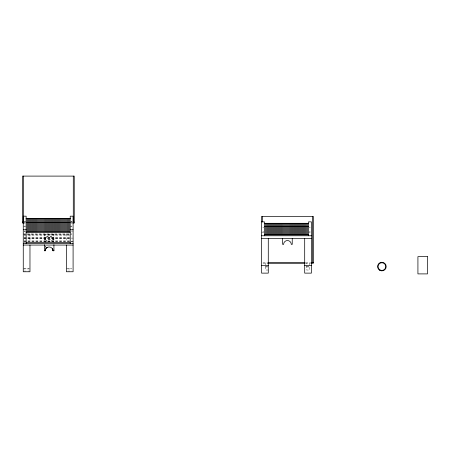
<?xml version="1.0" encoding="UTF-8"?>
<svg xmlns="http://www.w3.org/2000/svg" width="450" height="450" viewBox="0 0 450 450"><rect width="100%" height="100%" fill="white"/><g stroke="black" fill="none" stroke-linecap="round" stroke-linejoin="round"><path stroke-width="0.34" stroke-dasharray="2.25 1.69" d="M24.412 221.513L25.56 221.513M70.791 221.513L71.938 221.513M24.412 221.901L25.56 221.901M70.791 221.901L71.938 221.901M23.901 222.097L25.296 222.097M70.751 222.097L72.146 222.097M23.901 223.054L25.296 223.054M70.751 223.054L72.146 223.054M24.412 226.08L25.56 226.08M70.791 226.08L71.938 226.08M23.259 226.676L25.56 226.676M70.217 226.676L71.938 226.676M262.721 227.616L263.869 227.616M309.099 227.616L310.252 227.616M23.963 231.069L25.369 231.069M70.987 231.069L73.091 231.069M23.963 231.744L25.369 231.744M262.721 231.868L263.869 231.868M309.099 231.868L310.252 231.868M261.574 232.464L263.869 232.464M308.526 232.464L310.252 232.464M23.259 233.927L71.747 233.927M44.342 234.219L53.927 234.219M23.963 234.557L70.284 234.557M23.259 234.607L71.747 234.607M23.963 235.232L70.284 235.232M23.963 237.414L70.284 237.414M44.342 237.707L53.927 237.707M23.963 238.039L70.284 238.039M23.963 238.095L70.284 238.095M70.987 238.095L73.091 238.095M23.963 238.719L70.284 238.719M44.342 239.648L45.304 239.648A3.831 3.814 0 0 1 49.134 235.834A3.831 3.814 0 0 1 52.965 239.648L53.927 239.648M44.342 239.94L45.304 239.94A3.831 3.814 0 0 1 49.134 236.126A3.831 3.814 0 0 1 52.965 239.94L53.927 239.94M23.963 240.902L70.284 240.902M44.342 241.29L53.927 241.29M23.963 241.526L70.284 241.526M70.987 241.526L73.091 241.526M23.963 241.577L70.284 241.577M70.987 241.577L73.091 241.577M23.963 242.207L25.369 242.207M44.342 247.011L45.304 247.011A3.831 3.814 0 0 1 45.433 246.021M262.969 262.35L267.165 262.35M305.623 262.35L310.522 262.35M262.969 263.306L268.279 263.306M305.623 263.306L310.522 263.306M265.404 266.361L268.279 266.361M306.608 266.361L309.482 266.361M265.404 266.963L268.279 266.963M306.608 266.963L309.482 266.963M23.934 268.251L29.301 268.251M66.381 268.251L71.747 268.251M23.259 268.926L29.301 268.926M67.725 268.926L71.747 268.926M268.279 270.017L265.404 270.017L265.404 263.306M23.934 271.08L29.301 271.08M67.725 271.08L71.747 271.08M309.482 263.306L309.482 270.017L306.608 270.017L306.608 263.306M66.381 233.927L66.381 241.633M53.927 233.927L53.927 243.135M52.965 239.648L52.965 239.94M45.304 239.648L45.304 239.94M45.304 247.011L45.304 247.297A3.831 3.814 0 0 1 45.433 246.313M44.342 233.927L44.342 242.156M29.97 233.927L29.97 241.633M45.433 242.145A3.831 3.814 0 0 1 52.453 241.228M45.433 242.438A3.831 3.814 0 0 1 52.453 241.521"/><path stroke-width="0.67" d="M26.134 218.385L70.217 218.385M26.134 218.678L70.217 218.678M261.574 221.861L264.448 221.861L264.448 235.761M22.5 222.097L23.901 222.097M72.849 222.097L74.244 222.097M26.134 222.649L70.217 222.649M23.901 223.054L22.5 223.054L22.5 176.102L74.244 176.102L74.244 223.054L72.849 223.054M264.448 223.301L308.526 223.301M264.448 226.485L308.526 226.485M23.259 229.736L26.134 229.736M70.217 229.736L73.091 229.736M26.134 232.149L70.217 232.149M264.448 234.799L308.526 234.799M261.574 235.761L311.4 235.761M261.574 238.635L311.4 238.635M26.134 242.606L70.217 242.606M23.259 243.562L73.091 243.562M23.259 245.064L73.091 245.064M44.342 250.493L45.304 250.493A3.831 3.814 0 0 1 47.216 247.191M52.453 248.586A3.831 3.814 0 0 1 52.965 250.493L53.927 250.493M53.927 244.755L53.927 250.785L52.965 250.785A3.831 3.814 0 0 0 49.134 246.971A3.831 3.814 0 0 0 45.304 250.785L44.342 250.785L44.342 244.755M267.863 262.35L304.926 262.35M311.22 262.35L313.318 262.35M267.863 263.306L304.926 263.306M311.22 263.306L313.318 263.306L313.318 216.354L261.574 216.354L261.574 273.127L268.279 273.127L268.279 238.635M261.574 265.466L268.279 265.466M304.695 265.466L311.4 265.466M312.356 216.354L312.356 262.35M308.526 235.761L308.526 221.861L311.4 221.861L311.4 273.127L304.695 273.127L304.695 238.635M307.569 223.301L307.569 234.799M306.608 223.301L306.608 234.799M305.651 223.301L305.651 234.799M304.695 223.301L304.695 234.799M303.733 223.301L303.733 234.799M302.777 223.301L302.777 234.799M301.821 223.301L301.821 234.799M300.859 223.301L300.859 234.799M299.902 223.301L299.902 234.799M298.941 223.301L298.941 234.799M297.984 223.301L297.984 234.799M297.028 223.301L297.028 234.799M296.066 223.301L296.066 234.799M295.11 223.301L295.11 234.799M294.154 223.301L294.154 234.799M293.192 223.301L293.192 234.799M292.236 223.301L292.236 234.799M292.236 238.635L292.236 244.384L291.279 244.384A3.831 3.831 0 0 0 287.443 240.547A3.831 3.831 0 0 0 283.613 244.384L282.651 244.384L282.651 238.635M291.279 223.301L291.279 234.799M290.317 223.301L290.317 234.799M289.361 223.301L289.361 234.799M288.405 223.301L288.405 234.799M287.443 223.301L287.443 234.799M286.487 223.301L286.487 234.799M285.525 223.301L285.525 234.799M284.569 223.301L284.569 234.799M283.613 223.301L283.613 234.799M282.651 223.301L282.651 234.799M281.694 223.301L281.694 234.799M280.738 223.301L280.738 234.799M279.776 223.301L279.776 234.799M278.82 223.301L278.82 234.799M277.864 223.301L277.864 234.799M276.902 223.301L276.902 234.799M275.946 223.301L275.946 234.799M274.989 223.301L274.989 234.799M274.028 223.301L274.028 234.799M273.071 223.301L273.071 234.799M272.109 223.301L272.109 234.799M271.153 223.301L271.153 234.799M270.197 223.301L270.197 234.799M269.235 223.301L269.235 234.799M268.279 223.301L268.279 234.799M267.322 223.301L267.322 234.799M266.361 223.301L266.361 234.799M265.404 223.301L265.404 234.799M262.53 216.354L262.53 221.929M73.288 176.102L73.288 222.097M70.217 243.562L70.217 216.18L73.091 216.18L73.091 271.761L66.381 271.761L66.381 245.064M69.255 218.385L69.255 232.149M68.299 218.385L68.299 232.149M67.343 218.385L67.343 232.149M66.381 218.385L66.381 232.149M65.424 218.385L65.424 232.149M64.468 218.385L64.468 232.149M63.506 218.385L63.506 232.149M62.55 218.385L62.55 232.149M61.594 218.385L61.594 232.149M60.632 218.385L60.632 232.149M59.676 218.385L59.676 232.149M58.714 218.385L58.714 232.149M57.758 218.385L57.758 232.149M56.801 218.385L56.801 232.149M55.839 218.385L55.839 232.149M54.883 218.385L54.883 232.149M53.927 218.385L53.927 232.149M52.965 218.385L52.965 232.149M52.965 250.493L52.965 250.785M52.009 218.385L52.009 232.149M51.053 218.385L51.053 232.149M50.091 218.385L50.091 232.149M49.134 218.385L49.134 232.149M48.178 218.385L48.178 232.149M47.216 218.385L47.216 232.149M46.26 218.385L46.26 232.149M45.304 218.385L45.304 232.149M45.304 250.493L45.304 250.785M44.342 218.385L44.342 232.149M43.386 218.385L43.386 232.149M42.424 218.385L42.424 232.149M41.468 218.385L41.468 232.149M40.511 218.385L40.511 232.149M39.549 218.385L39.549 232.149M38.593 218.385L38.593 232.149M37.637 218.385L37.637 232.149M36.675 218.385L36.675 232.149M35.719 218.385L35.719 232.149M34.762 218.385L34.762 232.149M33.801 218.385L33.801 232.149M32.844 218.385L32.844 232.149M31.888 218.385L31.888 232.149M30.926 218.385L30.926 232.149M29.97 218.385L29.97 232.149M29.97 245.064L29.97 271.761L23.259 271.761L23.259 216.18L26.134 216.18L26.134 243.562M29.008 218.385L29.008 232.149M28.052 218.385L28.052 232.149M27.096 218.385L27.096 232.149M23.456 176.102L23.456 222.097M427.5 256.652L417.921 256.652L417.921 273.898L427.5 273.898L427.5 256.652M379.744 270.309A4.314 4.314 0 0 0 386.213 266.574A4.314 4.314 0 0 0 379.744 262.839A4.314 4.314 0 0 0 379.744 270.309M379.524 269.589A3.831 3.831 0 0 0 385.689 267.126A3.831 3.831 0 0 0 380.481 263.014A3.831 3.831 0 0 0 379.524 269.589"/></g></svg>
